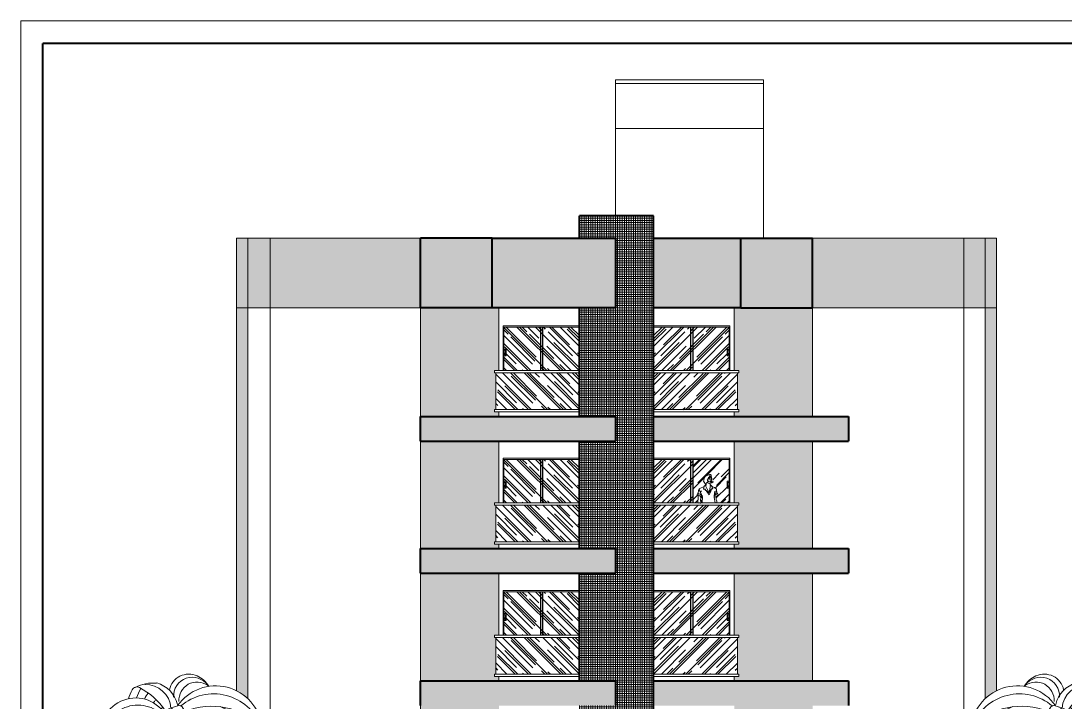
# Model space of a CAD drawing. Header units: millimetres. Extents: x 13204 to 24802, y 21209 to 40694.
# Drawn here: x 14623 to 16952, y 25892 to 27411 of the extents above; entities that cross this region are included whole.
import ezdxf

# ---------------------------------------------------------------- set-up
doc = ezdxf.new("R2010")
doc.units = ezdxf.units.MM
for name, color, linetype, lineweight in [('Esquadrias', 2, 'Continuous', 20), ('Hachura', 8, 'Continuous', 0), ('Layout', 6, 'Continuous', 15), ('Louças', 150, 'Continuous', 15), ('Meia Parede', 11, 'Continuous', 40), ('Moveis', 6, 'Continuous', 13), ('Paredes', 1, 'Continuous', 40), ('PISO', 5, 'Continuous', 5), ('TEXTO', 4, 'Continuous', 5), ('Vegetação', 3, 'Continuous', 5), ('Veiculos e pessoas', 245, 'Continuous', 0)]:
    doc.layers.add(name, color=color, linetype=linetype, lineweight=lineweight)
doc.layers.add('HACHURAS', color=8, linetype='Continuous')

# ---------------------------------------------------------------- blocks, each defined once
blk = doc.blocks.new('Arv010')
at = {"layer": 'Vegetação', "color": 8}
for p, q in [((-562, 6242), (-708, 6196)), ((-686, 6071), (-538, 6132)), ((-501, 5956), (-665, 5952)), ((-643, 5827), (-475, 5827)), ((-442, 5666), (-622, 5704)), ((-581, 5463), (-410, 5502)), ((-561, 5341), (-581, 5463)), ((-383, 5365), (-561, 5341)), ((-544, 5235), (-359, 5239)), ((-325, 5058), (-516, 5056)), ((-494, 4914), (-298, 4913)), ((-273, 4771), (-469, 4748)), ((-448, 4606), (-248, 4629)), ((-213, 4424), (-427, 4463)), ((-385, 4157), (-179, 4219)), ((-143, 3997), (-360, 3977)), ((-328, 3729), (-111, 3792)), ((-86, 3629), (-315, 3626)), ((-288, 3405), (-62, 3464)), ((-34, 3264), (-268, 3239)), ((-252, 3101), (-14, 3122)), ((14, 2916), (-234, 2936)), ((-199, 2611), (45, 2672)), ((68, 2487), (-180, 2427)), ((-158, 2203), (89, 2308)), ((119, 2041), (-143, 2039)), ((-121, 1796), (139, 1856)), ((162, 1634), (-108, 1633)), ((-82, 1307), (184, 1408)), ((203, 1205), (-69, 1144)), ((-58, 978), (221, 1000)), ((239, 777), (-43, 755)), ((-29, 530), (258, 532)), ((278, 245), (-15, 286)), ((280, 377), (269, 377))]:
    blk.add_line(p, q, dxfattribs=at)
for centre, radius, start, end in [((-688, 8736), 447, 65.9344, 167.1957), ((-613, 8696), 417, 34.1808, 183.76), ((-736, 8628), 565, 29.5183, 65.9344), ((-1848, 8779), 119, 61.596, 152.9613), ((-1499, 8194), 789, 83.4198, 119.2001), ((-432, 8125), 1521, 151.1853, 159.8093), ((-2589, 7409), 1677, 35.1154, 61.596), ((-1659, 8383), 571, 4.3307, 91.157), ((-1580, 8360), 650, 12.9509, 74.5137), ((-91, 7879), 1042, 6.8194, 144.6697), ((-506, 8602), 405, 54.0715, 184.0377), ((-1879, 7864), 786, 38.3816, 201.5324), ((-803, 8245), 1292, 152.9613, 162.4624), ((1045, 7097), 3125, 147.7662, 150.715), ((-135, 7608), 1134, 21.6617, 130.3626), ((-1828, 7683), 808, 46.9218, 184.2063), ((-537, 7661), 1295, 133.7601, 137.0343), ((-275, 6256), 2318, 106.5343, 116.9104), ((-186, 7488), 1450, 138.1587, 141.3051), ((-1959, 7526), 1256, 326.0024, 45.9264), ((-1460, 8532), 449, 348.5192, 349.6053), ((-907, 8383), 98.5, 43.9783, 106.5343), ((-1916, 7695), 1319, 318.1694, 35.195), ((-183, 6858), 1607, 45.4793, 111.5429), ((-430, 7406), 989, 16.9314, 109.7678), ((-261, 7752), 757, 359.5197, 69.1985), ((-1708, 7378), 947, 57.4067, 167.9556), ((-106, 8653), 2031, 191.6893, 208.9222), ((-432, 8125), 1521, 173.5755, 197.3935), ((2188, 7743), 4072, 171.9152, 180.684), ((-537, 7661), 1295, 149.2579, 233.1347), ((-186, 7488), 1450, 147.0878, 214.2132), ((204, 7268), 1680, 147.1358, 203.4037), ((-2454, 7227), 1575, 344.853, 44.2953), ((-1324, 8322), 0, 180, 233.8207), ((-1702, 7073), 1538, 353.9102, 50.5488), ((-1408, 7349), 1319, 339.4597, 51.5705), ((-312, 7860), 844, 348.6876, 37.1487), ((-1441, 7631), 427, 15.5284, 55.1635), ((-114, 7755), 1083, 161.6025, 218.8153), ((-1516, 7645), 526, 26.2133, 51.825), ((-1379, 7760), 384, 356.7644, 46.4259), ((-47608, -2587), 47720, 11.7221, 12.8027), ((-328, 7838), 988, 175.9433, 230.4539), ((-1470, 7262), 620, 41.8926, 63.2233), ((-1339, 7522), 395, 5.9919, 66.8522), ((-1698, 7120), 830, 15.3832, 51.0865), ((-1212, 7452), 257, 22.3062, 77.3091), ((523, 7694), 1613, 172.3831, 203.4313), ((-1825, 6718), 1660, 5.829, 42.7673), ((-2085, 6579), 1359, 32.0018, 46.046), ((-1408, 7217), 485, 14.7948, 54.6862), ((-227, 7016), 492, 151.6494, 186.1319), ((-1060, 6936), 309, 2.6852, 21.3375), ((-41385, -2532), 41756, 3.4477, 13.306), ((354, 6745), 1039, 163.9258, 191.2009), ((-164, 6705), 487, 140.9197, 199.4561), ((-1052, 6508), 286, 3.0669, 77.6878), ((-2161, 7524), 1420, 330.4624, 330.4685), ((-47863, -2332), 47919, 2.7891, 11.1374), ((-219, 6785), 553, 162.559, 208.2821), ((-28, 6543), 637, 147.0741, 194.8004), ((641, 6385), 1224, 161.7549, 179.268), ((-1427, 5953), 773, 28.2549, 57.4059), ((-1186, 6238), 507, 9.1941, 67.4455), ((-1101, 6323), 457, 356.8743, 68.0159), ((-263, 6434), 290, 133.3025, 194.9176)]:
    blk.add_arc(centre, radius, start, end, dxfattribs=at)

msp = doc.modelspace()

# ---------------------------------------------------------------- hatches: boundary and pattern name
at = {"layer": 'Hachura'}
h = msp.add_hatch(dxfattribs=at)
h.set_pattern_fill('_USER', color=256, scale=5, style=0, double=1, pattern_type=0)
h.set_pattern_definition([(0, (15868.604, 25036.5585), (0, 5), []), (90, (15868.604, 25036.5585), (-5, 3e-16), [])])
h.paths.add_polyline_path([(15980.58, 25036.56), (15980.75, 25044.14), (15981.1, 25053.46), (15981.79, 25056.05), (15982.65, 25060.72), (15983, 25064.69), (15983.69, 25067.28), (15985.59, 25072.81), (15986.97, 25076.44), (15990.25, 25080.41), (15992.84, 25082.66), (15997.5, 25086.11), (16001.12, 25086.98), (16006.82, 25088.18), (16013.55, 25086.28), (16019.76, 25083.52), (16023.82, 25077.39), (16026.84, 25075.92), (16029.95, 25071.26), (16029.95, 25060.49), (16030.98, 25057.61), (16030.98, 25054.15), (16031.27, 25052.73), (16031.41, 25049.17), (16032.02, 25044.83), (16033.37, 25042.13), (16032.54, 25040.34), (16032.54, 25036.56), (16033.6, 25036.56), (16033.6, 26976.56), (15868.6, 26976.56), (15868.6, 26926.56), (15948.6, 26926.56), (15948.6, 26771.56), (15868.6, 26771.56), (15868.6, 26529.56), (15948.6, 26529.56), (15948.6, 26474.56), (15868.6, 26474.56), (15868.6, 26234.56), (15948.6, 26234.56), (15948.6, 26179.56), (15868.6, 26179.56), (15868.6, 25939.56), (15948.6, 25939.56), (15948.6, 25884.56), (15868.6, 25884.56), (15868.6, 25644.56), (15948.6, 25644.56), (15948.6, 25589.56), (15868.6, 25589.56), (15868.6, 25340.46), (15948.6, 25340.46), (15948.6, 25296.56), (15868.6, 25296.56), (15868.6, 25036.56), (15868.78, 25044.14), (15869.12, 25053.46), (15869.81, 25056.05), (15870.68, 25060.72), (15871.02, 25064.69), (15871.71, 25067.28), (15873.61, 25072.81), (15874.99, 25076.44), (15878.27, 25080.41), (15880.86, 25082.66), (15885.52, 25086.11), (15889.14, 25086.98), (15894.84, 25088.18), (15901.57, 25086.28), (15907.79, 25083.52), (15911.84, 25077.39), (15914.86, 25075.92), (15917.97, 25071.26), (15917.97, 25060.49), (15919.01, 25057.61), (15919.01, 25054.15), (15919.29, 25052.73), (15919.43, 25049.17), (15920.04, 25044.83), (15921.39, 25042.13), (15920.56, 25040.34), (15920.56, 25036.56), (15925.1, 25036.56), (15925.27, 25044.14), (15925.61, 25053.46), (15926.3, 25056.05), (15927.17, 25060.72), (15927.51, 25064.69), (15928.2, 25067.28), (15930.1, 25072.81), (15931.48, 25076.44), (15934.76, 25080.41), (15937.35, 25082.66), (15942.01, 25086.11), (15945.64, 25086.98), (15951.33, 25088.18), (15958.06, 25086.28), (15964.28, 25083.52), (15968.33, 25077.39), (15971.36, 25075.92), (15974.46, 25071.26), (15974.46, 25060.49), (15975.5, 25057.61), (15975.5, 25054.15), (15975.78, 25052.73), (15975.92, 25049.17), (15976.53, 25044.83), (15977.88, 25042.13), (15977.05, 25040.34), (15977.05, 25036.56)])
at = {"layer": 'HACHURAS'}
h = msp.add_hatch(dxfattribs=at)
h.set_pattern_fill('AR-RROOF', color=256, angle=45, style=0)
h.set_pattern_definition([(135, (15867.604, 26631.558), (-21.5526, 57.4736), [381, -50.8, 127, -25.4]), (135, (15852.697, 26664.426), (41.848, 5.927), [76.2, -8.382, 152.4, -19.05]), (135, (15873.89, 26655.805), (-81.3611, 105.4282), [203.2, -35.56, 101.6, -25.4])])
h.paths.add_polyline_path([(15786.17, 26631.56), (15867.6, 26631.56), (15867.6, 26728.56), (15786.17, 26728.56)])
h.paths.add_polyline_path([(15781.17, 26631.56), (15786.17, 26631.56), (15786.17, 26728.56), (15781.17, 26728.56)])
h.paths.add_polyline_path([(15781.17, 26728.56), (15699.6, 26728.56), (15699.6, 26679.68), (15704.6, 26679.68), (15704.6, 26664.68), (15699.6, 26664.68), (15699.6, 26631.56), (15781.17, 26631.56)])
h = msp.add_hatch(dxfattribs=at)
h.set_pattern_fill('AR-RROOF', color=256, angle=45, style=0)
h.set_pattern_definition([(45, (16034.604, 26631.558), (21.5526, 57.4736), [381, -50.8, 127, -25.4]), (45, (16049.51, 26664.426), (-41.848, 5.927), [76.2, -8.382, 152.4, -19.05]), (45, (16028.318, 26655.805), (81.3611, 105.4282), [203.2, -35.56, 101.6, -25.4])])
h.paths.add_polyline_path([(16116.04, 26728.56), (16034.6, 26728.56), (16034.6, 26631.56), (16116.04, 26631.56)])
h.paths.add_polyline_path([(16121.04, 26728.56), (16116.04, 26728.56), (16116.04, 26631.56), (16121.04, 26631.56)])
h.paths.add_polyline_path([(16121.04, 26631.56), (16202.6, 26631.56), (16202.6, 26664.68), (16197.6, 26664.68), (16197.6, 26679.68), (16202.6, 26679.68), (16202.6, 26728.56), (16121.04, 26728.56)])
h = msp.add_hatch(dxfattribs=at)
h.set_pattern_fill('AR-RROOF', color=256, angle=45, style=0)
h.set_pattern_definition([(135, (15868.604, 26544.558), (-21.5526, 57.4736), [381, -50.8, 127, -25.4]), (135, (15853.697, 26577.426), (41.848, 5.927), [76.2, -8.382, 152.4, -19.05]), (135, (15874.89, 26568.805), (-81.3611, 105.4282), [203.2, -35.56, 101.6, -25.4])])
h.paths.add_polyline_path([(15681.6, 26626.56), (15868.6, 26626.56), (15868.6, 26544.56), (15681.6, 26544.56)])
h = msp.add_hatch(dxfattribs=at)
h.set_pattern_fill('AR-RROOF', color=256, angle=45, style=0)
h.set_pattern_definition([(45, (16033.604, 26544.558), (21.5526, 57.4736), [381, -50.8, 127, -25.4]), (45, (16048.51, 26577.426), (-41.848, 5.927), [76.2, -8.382, 152.4, -19.05]), (45, (16027.318, 26568.805), (81.3611, 105.4282), [203.2, -35.56, 101.6, -25.4])])
h.paths.add_polyline_path([(16220.6, 26626.56), (16033.6, 26626.56), (16033.6, 26544.56), (16220.6, 26544.56)])
h = msp.add_hatch(dxfattribs=at)
h.set_pattern_fill('AR-RROOF', color=256, angle=45, style=0)
h.set_pattern_definition([(135, (15867.604, 26336.558), (-21.5526, 57.4736), [381, -50.8, 127, -25.4]), (135, (15852.697, 26369.426), (41.848, 5.927), [76.2, -8.382, 152.4, -19.05]), (135, (15873.89, 26360.805), (-81.3611, 105.4282), [203.2, -35.56, 101.6, -25.4])])
h.paths.add_polyline_path([(15786.17, 26336.56), (15867.6, 26336.56), (15867.6, 26433.56), (15786.17, 26433.56)])
h.paths.add_polyline_path([(15781.17, 26336.56), (15786.17, 26336.56), (15786.17, 26433.56), (15781.17, 26433.56)])
h.paths.add_polyline_path([(15781.17, 26433.56), (15699.6, 26433.56), (15699.6, 26384.68), (15704.6, 26384.68), (15704.6, 26369.68), (15699.6, 26369.68), (15699.6, 26336.56), (15781.17, 26336.56)])
h = msp.add_hatch(dxfattribs=at)
h.set_pattern_fill('AR-RROOF', color=256, angle=45, style=0)
h.set_pattern_definition([(45, (16034.604, 26336.558), (21.5526, 57.4736), [381, -50.8, 127, -25.4]), (45, (16049.51, 26369.426), (-41.848, 5.927), [76.2, -8.382, 152.4, -19.05]), (45, (16028.318, 26360.805), (81.3611, 105.4282), [203.2, -35.56, 101.6, -25.4])])
h.paths.add_polyline_path([(16116.04, 26433.56), (16034.6, 26433.56), (16034.6, 26336.56), (16116.04, 26336.56)])
h.paths.add_polyline_path([(16121.04, 26433.56), (16116.04, 26433.56), (16116.04, 26336.56), (16121.04, 26336.56)])
h.paths.add_polyline_path([(16173.34, 26350.85), (16176.74, 26353.23), (16178.14, 26355.34), (16176.13, 26358.31), (16170.32, 26353.15), (16168.86, 26350), (16168.93, 26348.5)])
h = msp.add_hatch(dxfattribs=at)
h.set_pattern_fill('AR-RROOF', color=256, angle=45, style=0)
h.set_pattern_definition([(45, (-10842.343, 7845.213), (21.552615, 57.47364), [381, -50.8, 127, -25.4]), (45, (-10827.436, 7878.08), (-41.847994, 5.92697), [76.2, -8.382, 152.4, -19.05]), (45, (-10848.63, 7869.46), (81.3611205, 105.428207), [203.2, -35.56, 101.6, -25.4])])
h.paths.add_polyline_path([(16197.6, 26384.68), (16202.6, 26384.68), (16202.6, 26433.56), (16121.04, 26433.56), (16121.04, 26336.56), (16139.58, 26336.56), (16139.53, 26337.66), (16138.15, 26341.52), (16139.52, 26349.26), (16136.63, 26352.42), (16131.06, 26355.5), (16132.82, 26358.42), (16138.22, 26355.33), (16139.8, 26354.09), (16142.07, 26350.58), (16140.3, 26348), (16139.27, 26347.84), (16138.15, 26341.52), (16139.53, 26337.66), (16139.58, 26336.56), (16141.79, 26336.56), (16141.76, 26337.1), (16142.5, 26349.78), (16140.66, 26355.2), (16138.68, 26358.95), (16136.71, 26362.93), (16135.5, 26368.07), (16136.91, 26368.67), (16146.63, 26373.25), (16146.71, 26373.65), (16149.95, 26377.18), (16162.95, 26388.78), (16172.26, 26387.05), (16159.32, 26377.77), (16152.18, 26368.61), (16157.53, 26359.33), (16157.72, 26359.64), (16160.45, 26375.29), (16159.65, 26377.05), (16160.35, 26376.81), (16163.53, 26373.9), (16164.94, 26372.31), (16169.6, 26370.94), (16173.85, 26367.41), (16174.21, 26366.31), (16173.56, 26362.91), (16173.8, 26363.87), (16175.79, 26358), (16176.13, 26358.31), (16178.14, 26355.34), (16176.74, 26353.23), (16173.34, 26350.85), (16173.12, 26350.73), (16173.69, 26344.46), (16175.01, 26340.72), (16174.58, 26336.56), (16202.6, 26336.56), (16202.6, 26369.68), (16197.6, 26369.68)])
h.paths.add_polyline_path([(16163.52, 26381), (16162.36, 26381.46), (16162.51, 26382.58), (16162.47, 26383.13), (16162.82, 26385.06), (16163.75, 26383.15), (16165.89, 26384.15), (16166.35, 26383.4)], flags=17)
h.paths.add_polyline_path([(16162.87, 26388.86), (16162.42, 26389.4), (16162.7, 26389.75), (16162.83, 26391.04), (16161.55, 26394.28), (16160.22, 26395.9), (16158.37, 26396.11), (16159.06, 26392.05), (16156.46, 26394.02), (16156.37, 26391.64), (16155.41, 26390.92), (16155.41, 26389.72), (16154.14, 26389.41), (16153.27, 26388), (16153.97, 26386.59), (16156.8, 26384.25), (16153.91, 26383.47), (16154.09, 26382.67), (16152.29, 26382.12), (16152.76, 26380.9), (16151.56, 26381.69), (16150.91, 26377.97), (16150.05, 26378.78), (16149.23, 26378.22), (16145.03, 26384.8), (16146.05, 26386.44), (16146.46, 26390.93), (16148.45, 26395.52), (16150.32, 26396.94), (16151.41, 26396.77), (16157.05, 26399.38), (16158.14, 26398.49), (16158.78, 26399.62), (16160.79, 26399.56), (16162.02, 26398.61), (16162.48, 26396.3), (16162.09, 26394.72), (16163.26, 26393.62), (16163.62, 26390.1)], flags=16)
h.paths.add_polyline_path([(16162.06, 26389.75), (16161.81, 26389.66), (16161.89, 26390.26), (16162.32, 26390.26)], flags=16)
h.paths.add_polyline_path([(16158.29, 26389.83), (16157.78, 26389.75), (16157.61, 26390.43), (16158.38, 26390.52)], flags=16)
edge = h.paths.add_edge_path()
edge.add_spline(control_points=[(16132.84, 26336.56), (16132.12, 26337.44), (16132.69, 26343.93), (16133.83, 26352.86), (16133.01, 26361.84), (16137.21, 26374.57), (16146.48, 26353.26), (16138.76, 26347.53), (16137.21, 26342.06), (16139.44, 26338.75), (16139.93, 26334.49), (16134.27, 26334.82), (16132.84, 26336.56)], knot_values=[0, 0, 0, 0, 3.4205903, 17.5045481, 27.953795, 31.9009029, 50.5856053, 54.0911927, 60.7002923, 64.7945991, 65.8962057, 72.6285592, 72.6285592, 72.6285592, 72.6285592], degree=3, periodic=0)
h = msp.add_hatch(dxfattribs=at)
h.set_pattern_fill('AR-RROOF', color=256, angle=45, style=0)
h.set_pattern_definition([(135, (15868.604, 26249.558), (-21.5526, 57.4736), [381, -50.8, 127, -25.4]), (135, (15853.697, 26282.426), (41.848, 5.927), [76.2, -8.382, 152.4, -19.05]), (135, (15874.89, 26273.805), (-81.3611, 105.4282), [203.2, -35.56, 101.6, -25.4])])
h.paths.add_polyline_path([(15681.6, 26331.56), (15868.6, 26331.56), (15868.6, 26249.56), (15681.6, 26249.56)])
h = msp.add_hatch(dxfattribs=at)
h.set_pattern_fill('AR-RROOF', color=256, angle=45, style=0)
h.set_pattern_definition([(45, (16033.604, 26249.558), (21.5526, 57.4736), [381, -50.8, 127, -25.4]), (45, (16048.51, 26282.426), (-41.848, 5.927), [76.2, -8.382, 152.4, -19.05]), (45, (16027.318, 26273.805), (81.3611, 105.4282), [203.2, -35.56, 101.6, -25.4])])
h.paths.add_polyline_path([(16220.6, 26331.56), (16033.6, 26331.56), (16033.6, 26249.56), (16220.6, 26249.56)])
h = msp.add_hatch(dxfattribs=at)
h.set_pattern_fill('AR-RROOF', color=256, angle=45, style=0)
h.set_pattern_definition([(135, (15867.604, 26041.558), (-21.5526, 57.4736), [381, -50.8, 127, -25.4]), (135, (15852.697, 26074.426), (41.848, 5.927), [76.2, -8.382, 152.4, -19.05]), (135, (15873.89, 26065.805), (-81.3611, 105.4282), [203.2, -35.56, 101.6, -25.4])])
h.paths.add_polyline_path([(15786.17, 26041.56), (15867.6, 26041.56), (15867.6, 26138.56), (15786.17, 26138.56)])
h.paths.add_polyline_path([(15781.17, 26041.56), (15786.17, 26041.56), (15786.17, 26138.56), (15781.17, 26138.56)])
h.paths.add_polyline_path([(15781.17, 26138.56), (15699.6, 26138.56), (15699.6, 26089.68), (15704.6, 26089.68), (15704.6, 26074.68), (15699.6, 26074.68), (15699.6, 26041.56), (15781.17, 26041.56)])
h = msp.add_hatch(dxfattribs=at)
h.set_pattern_fill('AR-RROOF', color=256, angle=45, style=0)
h.set_pattern_definition([(45, (16034.604, 26041.558), (21.5526, 57.4736), [381, -50.8, 127, -25.4]), (45, (16049.51, 26074.426), (-41.848, 5.927), [76.2, -8.382, 152.4, -19.05]), (45, (16028.318, 26065.805), (81.3611, 105.4282), [203.2, -35.56, 101.6, -25.4])])
h.paths.add_polyline_path([(16116.04, 26138.56), (16034.6, 26138.56), (16034.6, 26041.56), (16116.04, 26041.56)])
h.paths.add_polyline_path([(16121.04, 26138.56), (16116.04, 26138.56), (16116.04, 26041.56), (16121.04, 26041.56)])
h.paths.add_polyline_path([(16121.04, 26041.56), (16202.6, 26041.56), (16202.6, 26074.68), (16197.6, 26074.68), (16197.6, 26089.68), (16202.6, 26089.68), (16202.6, 26138.56), (16121.04, 26138.56)])
h = msp.add_hatch(dxfattribs=at)
h.set_pattern_fill('AR-RROOF', color=256, angle=45, style=0)
h.set_pattern_definition([(135, (15868.604, 25954.558), (-21.5526, 57.4736), [381, -50.8, 127, -25.4]), (135, (15853.697, 25987.426), (41.848, 5.927), [76.2, -8.382, 152.4, -19.05]), (135, (15874.89, 25978.805), (-81.3611, 105.4282), [203.2, -35.56, 101.6, -25.4])])
h.paths.add_polyline_path([(15681.6, 26036.56), (15868.6, 26036.56), (15868.6, 25954.56), (15681.6, 25954.56)])
h = msp.add_hatch(dxfattribs=at)
h.set_pattern_fill('AR-RROOF', color=256, angle=45, style=0)
h.set_pattern_definition([(45, (16033.604, 25954.558), (21.5526, 57.4736), [381, -50.8, 127, -25.4]), (45, (16048.51, 25987.426), (-41.848, 5.927), [76.2, -8.382, 152.4, -19.05]), (45, (16027.318, 25978.805), (81.3611, 105.4282), [203.2, -35.56, 101.6, -25.4])])
h.paths.add_polyline_path([(16220.6, 26036.56), (16033.6, 26036.56), (16033.6, 25954.56), (16220.6, 25954.56)])
at = {"layer": 'PISO'}
h = msp.add_hatch(dxfattribs=at)
h.set_pattern_fill('AR-SAND', color=256, scale=0.25, style=0)
h.set_pattern_definition([(37.5, (15103.604, 26771.558), (-0.40001, 12.23533), [0, -9.652, 0, -10.795, 0, -10.31875]), (7.5, (15103.604, 26771.558), (11.23808, 17.92063), [0, -5.207, 0, -8.6995, 0, -3.33375]), (327.5, (15095.793, 26771.558), (19.77481, 0.03593), [0, -3.175, 0, -11.43, 0, -14.9225]), (317.5, (15095.793, 26771.558), (19.08891, 5.57323), [0, -1.5875, 0, -7.493, 0, -8.5725])])
h.paths.add_polyline_path([(15128.6, 26926.56), (15103.6, 26926.56), (15103.6, 26771.56), (15128.6, 26771.56)])
h.paths.add_polyline_path([(15178.6, 26926.56), (15128.6, 26926.56), (15128.6, 26771.56), (15178.6, 26771.56)])
h.paths.add_polyline_path([(15513.6, 26926.56), (15178.6, 26926.56), (15178.6, 26771.56), (15513.6, 26771.56)])
h.paths.add_polyline_path([(15673.6, 26926.56), (15513.6, 26926.56), (15513.6, 26771.56), (15673.6, 26771.56)])
h.paths.add_polyline_path([(15948.6, 26926.56), (15673.6, 26926.56), (15673.6, 26771.56), (15948.6, 26771.56)])
h.paths.add_polyline_path([(16228.6, 26926.56), (16033.6, 26926.56), (16033.6, 26771.56), (16228.6, 26771.56)])
h.paths.add_polyline_path([(16388.38, 26926.56), (16228.6, 26926.56), (16228.6, 26771.56), (16388.38, 26771.56)])
h.paths.add_polyline_path([(16726.1, 26926.56), (16388.38, 26926.56), (16388.38, 26771.56), (16726.1, 26771.56)])
h.paths.add_polyline_path([(16773.6, 26926.56), (16726.1, 26926.56), (16726.1, 26771.56), (16773.6, 26771.56)])
h.paths.add_polyline_path([(16798.6, 26926.56), (16773.6, 26926.56), (16773.6, 26771.56), (16798.6, 26771.56)])
h = msp.add_hatch(dxfattribs=at)
h.set_pattern_fill('DOTS', color=256, scale=3, style=0)
h.set_pattern_definition([(0, (15103.604, 25591.5585), (2.38125, 4.7625), [0, -4.7625])])
edge = h.paths.add_edge_path()
edge.add_arc((15057.07, 25824.5), 104.16, 46.626, 63.46535)
edge.add_line((15103.6, 25917.69), (15103.6, 26771.56))
edge.add_line((15103.6, 26771.56), (15128.6, 26771.56))
edge.add_line((15128.6, 26771.56), (15128.6, 25900.22))
edge = h.paths.add_edge_path()
edge.add_arc((15023.14, 25777.19), 98.87, 16.93138, 35.52938)
edge.add_line((15103.6, 25834.65), (15103.6, 25686.56))
edge.add_line((15103.6, 25686.56), (15128.6, 25686.56))
edge.add_line((15128.6, 25686.56), (15128.6, 25861.21))
edge.add_arc((15047.84, 25722.32), 160.67, 59.82217, 69.69076)
edge.add_line((15103.6, 25873), (15103.6, 25871.64))
edge.add_arc((15034.98, 25822.54), 84.38, -11.3124, 35.58873, ccw=False)
edge = h.paths.add_edge_path()
edge.add_arc((16854.37, 25722.32), 160.67, 110.30924, 120.17783)
edge.add_line((16773.6, 25861.21), (16773.6, 25591.56))
edge.add_line((16773.6, 25591.56), (16798.6, 25591.56))
edge.add_line((16798.6, 25591.56), (16798.6, 25834.65))
edge.add_arc((16879.06, 25777.19), 98.87, 144.47062, 163.06862)
edge.add_arc((16867.22, 25822.54), 84.38, 144.41127, 191.3124, ccw=False)
edge.add_line((16798.6, 25871.64), (16798.6, 25873))
edge = h.paths.add_edge_path()
edge.add_arc((16845.14, 25824.5), 104.16, 116.53465, 133.374)
edge.add_line((16773.6, 25900.22), (16773.6, 26771.56))
edge.add_line((16773.6, 26771.56), (16798.6, 26771.56))
edge.add_line((16798.6, 26771.56), (16798.6, 25917.69))
h = msp.add_hatch(dxfattribs=at)
h.set_pattern_fill('DOTS', color=256, scale=3, style=0)
h.set_pattern_definition([(0, (10588.133, 26771.5585), (2.38125, 4.7625), [0, -4.7625])])
h.paths.add_polyline_path([(16388.38, 26771.56), (16228.6, 26771.56), (16213.6, 26771.56), (16213.6, 26631.56), (16223.6, 26631.56), (16223.6, 26626.56), (16220.6, 26626.56), (16220.6, 26544.56), (16223.6, 26544.56), (16223.6, 26539.56), (16213.6, 26539.56), (16213.6, 26529.56), (16388.38, 26529.56)])
h.paths.add_polyline_path([(16388.38, 26474.56), (16213.6, 26474.56), (16213.6, 26336.56), (16223.6, 26336.56), (16223.6, 26331.56), (16220.6, 26331.56), (16220.6, 26249.56), (16223.6, 26249.56), (16223.6, 26244.56), (16213.6, 26244.56), (16213.6, 26234.56), (16388.38, 26234.56)])
h.paths.add_polyline_path([(16388.38, 26179.56), (16213.6, 26179.56), (16213.6, 26041.56), (16223.6, 26041.56), (16223.6, 26036.56), (16220.6, 26036.56), (16220.6, 25954.56), (16223.6, 25954.56), (16223.6, 25949.56), (16213.6, 25949.56), (16213.6, 25939.56), (16388.38, 25939.56)])
h.paths.add_polyline_path([(16388.38, 25884.56), (16213.6, 25884.56), (16213.6, 25746.56), (16223.6, 25746.56), (16223.6, 25741.56), (16220.6, 25741.56), (16220.6, 25659.56), (16223.6, 25659.56), (16223.6, 25654.56), (16213.6, 25654.56), (16213.6, 25644.56), (16388.38, 25644.56)])
h.paths.add_polyline_path([(16388.38, 25589.56), (16213.6, 25589.56), (16213.6, 25451.56), (16204.1, 25451.56), (16033.6, 25451.56), (16033.6, 25340.46), (16388.38, 25340.46)])
h.paths.add_polyline_path([(15688.6, 25589.56), (15513.6, 25589.56), (15513.6, 25340.46), (15868.6, 25340.46), (15868.6, 25451.56), (15688.6, 25451.56)])
h.paths.add_polyline_path([(15678.6, 25746.56), (15688.6, 25746.56), (15688.6, 25884.56), (15513.6, 25884.56), (15513.6, 25644.56), (15688.6, 25644.56), (15688.6, 25654.56), (15678.6, 25654.56), (15678.6, 25659.56), (15681.6, 25659.56), (15681.6, 25741.56), (15678.6, 25741.56)])
h.paths.add_polyline_path([(15513.6, 25939.56), (15688.6, 25939.56), (15688.6, 25949.56), (15678.6, 25949.56), (15678.6, 25954.56), (15681.6, 25954.56), (15681.6, 26036.56), (15678.6, 26036.56), (15678.6, 26041.56), (15688.6, 26041.56), (15688.6, 26179.56), (15513.6, 26179.56)])
h.paths.add_polyline_path([(15513.6, 26234.56), (15688.6, 26234.56), (15688.6, 26244.56), (15678.6, 26244.56), (15678.6, 26249.56), (15681.6, 26249.56), (15681.6, 26331.56), (15678.6, 26331.56), (15678.6, 26336.56), (15688.6, 26336.56), (15688.6, 26474.56), (15513.6, 26474.56)])
h.paths.add_polyline_path([(15513.6, 26529.56), (15688.6, 26529.56), (15688.6, 26539.56), (15678.6, 26539.56), (15678.6, 26544.56), (15681.6, 26544.56), (15681.6, 26626.56), (15678.6, 26626.56), (15678.6, 26631.56), (15688.6, 26631.56), (15688.6, 26771.56), (15673.6, 26771.56), (15513.6, 26771.56)])
h = msp.add_hatch(dxfattribs=at)
h.set_pattern_fill('AR-SAND', color=256, scale=0.25, style=0)
h.set_pattern_definition([(37.5, (15513.604, 25589.558), (-0.40001, 12.23533), [0, -9.652, 0, -10.795, 0, -10.31875]), (7.5, (15513.604, 25589.558), (11.23808, 17.92063), [0, -5.207, 0, -8.6995, 0, -3.33375]), (327.5, (15505.793, 25589.558), (19.77481, 0.03593), [0, -3.175, 0, -11.43, 0, -14.9225]), (317.5, (15505.793, 25589.558), (19.08891, 5.57323), [0, -1.5875, 0, -7.493, 0, -8.5725])])
h.paths.add_polyline_path([(16033.6, 26529.56), (16033.6, 26474.56), (16468.38, 26474.56), (16468.38, 26529.56)])
h.paths.add_polyline_path([(16468.38, 26179.56), (16468.38, 26234.56), (16033.6, 26234.56), (16033.6, 26179.56)])
h.paths.add_polyline_path([(16468.38, 25884.56), (16468.38, 25939.56), (16033.6, 25939.56), (16033.6, 25884.56)])
h.paths.add_polyline_path([(16468.38, 25589.56), (16468.38, 25644.56), (16033.6, 25644.56), (16033.6, 25589.56)])
h.paths.add_polyline_path([(15513.6, 25644.56), (15513.6, 25589.56), (15948.6, 25589.56), (15948.6, 25644.56)])
h.paths.add_polyline_path([(15513.6, 25939.56), (15513.6, 25884.56), (15948.6, 25884.56), (15948.6, 25939.56)])
h.paths.add_polyline_path([(15513.6, 26234.56), (15513.6, 26179.56), (15948.6, 26179.56), (15948.6, 26234.56)])
h.paths.add_polyline_path([(15513.6, 26529.56), (15513.6, 26474.56), (15948.6, 26474.56), (15948.6, 26529.56)])

# ---------------------------------------------------------------- linework, layer by layer
at = {"layer": 'Esquadrias'}
for p, q in [((15178.6, 25686.56), (15178.6, 26926.56)), ((15178.6, 26926.56), (15513.6, 26926.56)), ((16388.38, 26926.56), (16726.1, 26926.56)), ((16726.1, 25340.46), (16726.1, 26926.56)), ((15688.6, 26631.56), (15688.6, 26771.56)), ((16213.6, 26631.56), (16213.6, 26771.56)), ((15688.6, 26529.56), (15688.6, 26539.56)), ((15688.6, 26539.56), (15688.6, 26529.56)), ((16213.6, 26529.56), (16213.6, 26539.56)), ((16213.6, 26539.56), (16213.6, 26529.56)), ((15688.6, 26336.56), (15688.6, 26474.56)), ((16213.6, 26336.56), (16213.6, 26474.56)), ((15688.6, 26234.56), (15688.6, 26244.56)), ((15688.6, 26244.56), (15688.6, 26234.56)), ((16213.6, 26234.56), (16213.6, 26244.56)), ((16213.6, 26244.56), (16213.6, 26234.56)), ((15688.6, 26041.56), (15688.6, 26179.56)), ((16213.6, 26041.56), (16213.6, 26179.56)), ((15688.6, 25939.56), (15688.6, 25949.56)), ((15688.6, 25949.56), (15688.6, 25939.56)), ((16213.6, 25939.56), (16213.6, 25949.56)), ((16213.6, 25949.56), (16213.6, 25939.56))]:
    msp.add_line(p, q, dxfattribs=at)
at = {"layer": 'HACHURAS'}
for p, q in [((15781.17, 26728.56), (15781.17, 26631.56)), ((15786.17, 26728.56), (15786.17, 26631.56)), ((16116.04, 26728.56), (16116.04, 26631.56)), ((16121.04, 26728.56), (16121.04, 26631.56)), ((15781.17, 26433.56), (15781.17, 26336.56)), ((15786.17, 26433.56), (15786.17, 26336.56)), ((16116.04, 26433.56), (16116.04, 26336.56)), ((16121.04, 26433.56), (16121.04, 26336.56)), ((15781.17, 26138.56), (15781.17, 26041.56)), ((15786.17, 26138.56), (15786.17, 26041.56)), ((16116.04, 26138.56), (16116.04, 26041.56)), ((16121.04, 26138.56), (16121.04, 26041.56))]:
    msp.add_line(p, q, dxfattribs=at)
at = {"layer": 'Louças'}
for p, q in [((15948.6, 26976.56), (15948.6, 27171.56)), ((16278.6, 27171.56), (15948.6, 27171.56)), ((16278.6, 26926.56), (16278.6, 27171.56)), ((15128.6, 25900.22), (15128.6, 26926.56)), ((15178.6, 26926.56), (15128.6, 26926.56)), ((16773.6, 26926.56), (16726.1, 26926.56)), ((16773.6, 25900.22), (16773.6, 26926.56))]:
    msp.add_line(p, q, dxfattribs=at)
at = {"layer": 'Meia Parede'}
for p, q in [((15868.6, 26926.56), (15868.6, 26976.56)), ((16033.6, 26976.56), (15868.6, 26976.56)), ((16033.6, 25036.56), (16033.6, 26976.56)), ((15513.6, 26771.56), (15513.6, 26926.56)), ((15673.6, 26926.56), (15513.6, 26926.56)), ((16033.6, 26926.56), (16228.6, 26926.56)), ((16228.6, 26771.56), (16228.6, 26926.56)), ((16228.6, 26926.56), (16388.38, 26926.56)), ((16388.38, 26771.56), (16388.38, 26926.56)), ((15673.6, 26771.56), (15513.6, 26771.56)), ((15868.6, 26529.56), (15868.6, 26771.56)), ((16228.6, 26771.56), (16033.6, 26771.56)), ((16228.6, 26771.56), (16388.38, 26771.56)), ((15513.6, 26529.56), (15948.6, 26529.56)), ((15513.6, 26474.56), (15513.6, 26529.56)), ((15948.6, 26529.56), (15948.6, 26474.56)), ((16033.6, 26529.56), (16468.38, 26529.56)), ((16468.38, 26529.56), (16468.38, 26474.56)), ((15513.6, 26474.56), (15948.6, 26474.56)), ((15868.6, 26234.56), (15868.6, 26474.56)), ((16033.6, 26474.56), (16468.38, 26474.56)), ((15513.6, 26234.56), (15948.6, 26234.56)), ((15513.6, 26179.56), (15513.6, 26234.56)), ((15948.6, 26234.56), (15948.6, 26179.56)), ((16033.6, 26234.56), (16468.38, 26234.56)), ((16468.38, 26234.56), (16468.38, 26179.56)), ((15513.6, 26179.56), (15948.6, 26179.56)), ((15868.6, 25939.56), (15868.6, 26179.56)), ((16033.6, 26179.56), (16468.38, 26179.56)), ((15513.6, 25939.56), (15948.6, 25939.56)), ((15513.6, 25884.56), (15513.6, 25939.56)), ((15948.6, 25939.56), (15948.6, 25884.56)), ((16033.6, 25939.56), (16468.38, 25939.56)), ((16468.38, 25939.56), (16468.38, 25884.56))]:
    msp.add_line(p, q, dxfattribs=at)
at = {"layer": 'Moveis'}
for p, q in [((15948.6, 27279.94), (16278.6, 27279.94)), ((15948.6, 27271.56), (15948.6, 27279.94)), ((16278.6, 27271.56), (16278.6, 27279.94)), ((16278.6, 27275.75), (16278.6, 27171.56)), ((15948.6, 27271.56), (16278.6, 27271.56)), ((15948.6, 27271.56), (15948.6, 27171.56)), ((15103.6, 25917.69), (15103.6, 26926.56)), ((15128.6, 26926.56), (15103.6, 26926.56)), ((16773.6, 26926.56), (16798.6, 26926.56)), ((16798.6, 25917.69), (16798.6, 26926.56)), ((15678.6, 26631.56), (15868.6, 26631.56)), ((15678.6, 26631.56), (15678.6, 26626.56)), ((15678.6, 26626.56), (15868.6, 26626.56)), ((15681.6, 26626.56), (15681.6, 26544.56)), ((15868.6, 26631.56), (15868.6, 26634.88)), ((16033.6, 26631.56), (16033.6, 26634.88)), ((16223.6, 26631.56), (16033.6, 26631.56)), ((16223.6, 26626.56), (16033.6, 26626.56)), ((16220.6, 26626.56), (16220.6, 26544.56)), ((16223.6, 26631.56), (16223.6, 26626.56)), ((15868.6, 26544.56), (15678.6, 26544.56)), ((15678.6, 26544.56), (15678.6, 26539.56)), ((15868.6, 26539.56), (15678.6, 26539.56)), ((16033.6, 26544.56), (16223.6, 26544.56)), ((16033.6, 26539.56), (16223.6, 26539.56)), ((16223.6, 26544.56), (16223.6, 26539.56)), ((15678.6, 26336.56), (15868.6, 26336.56)), ((15678.6, 26336.56), (15678.6, 26331.56)), ((15678.6, 26331.56), (15868.6, 26331.56)), ((15681.6, 26331.56), (15681.6, 26249.56)), ((15868.6, 26336.56), (15868.6, 26339.88)), ((16033.6, 26336.56), (16033.6, 26339.88)), ((16223.6, 26336.56), (16033.6, 26336.56)), ((16223.6, 26331.56), (16033.6, 26331.56)), ((16220.6, 26331.56), (16220.6, 26249.56)), ((16223.6, 26336.56), (16223.6, 26331.56)), ((15868.6, 26249.56), (15678.6, 26249.56)), ((15678.6, 26249.56), (15678.6, 26244.56)), ((15868.6, 26244.56), (15678.6, 26244.56)), ((16033.6, 26249.56), (16223.6, 26249.56)), ((16033.6, 26244.56), (16223.6, 26244.56)), ((16223.6, 26249.56), (16223.6, 26244.56)), ((15678.6, 26041.56), (15868.6, 26041.56)), ((15678.6, 26041.56), (15678.6, 26036.56)), ((15868.6, 26041.56), (15868.6, 26044.88)), ((16033.6, 26041.56), (16033.6, 26044.88)), ((16223.6, 26041.56), (16033.6, 26041.56)), ((16223.6, 26041.56), (16223.6, 26036.56)), ((15678.6, 26036.56), (15868.6, 26036.56)), ((15681.6, 26036.56), (15681.6, 25954.56)), ((16223.6, 26036.56), (16033.6, 26036.56)), ((16220.6, 26036.56), (16220.6, 25954.56)), ((15868.6, 25954.56), (15678.6, 25954.56)), ((15678.6, 25954.56), (15678.6, 25949.56)), ((15868.6, 25949.56), (15678.6, 25949.56)), ((16033.6, 25954.56), (16223.6, 25954.56)), ((16033.6, 25949.56), (16223.6, 25949.56)), ((16223.6, 25954.56), (16223.6, 25949.56))]:
    msp.add_line(p, q, dxfattribs=at)
at = {"layer": 'Paredes'}
for p, q in [((21256.85, 27361.18), (14671.18, 27361.18)), ((14671.18, 24853.96), (14671.18, 27361.18)), ((15673.6, 26926.56), (15948.6, 26926.56)), ((15673.6, 26771.56), (15673.6, 26926.56)), ((15948.6, 26926.56), (15948.6, 26771.56)), ((15948.6, 26771.56), (15673.6, 26771.56))]:
    msp.add_line(p, q, dxfattribs=at)
at = {"layer": 'PISO'}
for p, q in [((15513.6, 26771.56), (15103.6, 26771.56)), ((15513.6, 25340.46), (15513.6, 26771.56)), ((16388.38, 26771.56), (16798.6, 26771.56)), ((16388.38, 26529.56), (16388.38, 26771.56)), ((15698.6, 26731.56), (15868.6, 26731.56)), ((15698.6, 26631.56), (15698.6, 26731.56)), ((15699.6, 26728.56), (15867.6, 26728.56)), ((15699.6, 26631.56), (15699.6, 26728.56)), ((15867.6, 26631.56), (15867.6, 26728.56)), ((16203.6, 26731.56), (16033.6, 26731.56)), ((16034.6, 26631.56), (16034.6, 26728.56)), ((16202.6, 26728.56), (16034.6, 26728.56)), ((16202.6, 26631.56), (16202.6, 26728.56)), ((16203.6, 26631.56), (16203.6, 26731.56)), ((15700.8, 26669.6), (15700.8, 26668.76)), ((15701.3, 26670.1), (15701.67, 26670.1)), ((15702.17, 26669.6), (15702.17, 26668.76)), ((16200.04, 26669.6), (16200.04, 26668.76)), ((16200.9, 26670.1), (16200.54, 26670.1)), ((16201.4, 26669.6), (16201.4, 26668.76)), ((15701.67, 26668.26), (15701.3, 26668.26)), ((16200.54, 26668.26), (16200.9, 26668.26)), ((15867.6, 26632.56), (15867.6, 26634.88)), ((16034.6, 26632.56), (16034.6, 26634.88)), ((15867.6, 26473.56), (15689.6, 26473.56)), ((16034.6, 26473.56), (16212.6, 26473.56)), ((16388.38, 26234.56), (16388.38, 26474.56)), ((15698.6, 26436.56), (15868.6, 26436.56)), ((15698.6, 26336.56), (15698.6, 26436.56)), ((16203.6, 26436.56), (16033.6, 26436.56)), ((16203.6, 26336.56), (16203.6, 26436.56)), ((15699.6, 26433.56), (15867.6, 26433.56)), ((15699.6, 26336.56), (15699.6, 26433.56)), ((15867.6, 26336.56), (15867.6, 26433.56)), ((16034.6, 26336.56), (16034.6, 26433.56)), ((16202.6, 26433.56), (16034.6, 26433.56)), ((16202.6, 26336.56), (16202.6, 26433.56)), ((15700.8, 26374.6), (15700.8, 26373.76)), ((15701.3, 26375.1), (15701.67, 26375.1)), ((15701.67, 26373.26), (15701.3, 26373.26)), ((15702.17, 26374.6), (15702.17, 26373.76)), ((16200.04, 26374.6), (16200.04, 26373.76)), ((16200.9, 26375.1), (16200.54, 26375.1)), ((16200.54, 26373.26), (16200.9, 26373.26)), ((16201.4, 26374.6), (16201.4, 26373.76)), ((15867.6, 26337.56), (15867.6, 26339.88)), ((16034.6, 26337.56), (16034.6, 26339.88)), ((15867.6, 26178.56), (15689.6, 26178.56)), ((16034.6, 26178.56), (16212.6, 26178.56)), ((16388.38, 25939.56), (16388.38, 26179.56)), ((15698.6, 26141.56), (15868.6, 26141.56)), ((15698.6, 26041.56), (15698.6, 26141.56)), ((15699.6, 26138.56), (15867.6, 26138.56)), ((15699.6, 26041.56), (15699.6, 26138.56)), ((15867.6, 26041.56), (15867.6, 26138.56)), ((16203.6, 26141.56), (16033.6, 26141.56)), ((16034.6, 26041.56), (16034.6, 26138.56)), ((16202.6, 26138.56), (16034.6, 26138.56)), ((16202.6, 26041.56), (16202.6, 26138.56)), ((16203.6, 26041.56), (16203.6, 26141.56)), ((15700.8, 26079.6), (15700.8, 26078.76)), ((15701.3, 26080.1), (15701.67, 26080.1)), ((15701.67, 26078.26), (15701.3, 26078.26)), ((15702.17, 26079.6), (15702.17, 26078.76)), ((16200.04, 26079.6), (16200.04, 26078.76)), ((16200.9, 26080.1), (16200.54, 26080.1)), ((16200.54, 26078.26), (16200.9, 26078.26)), ((16201.4, 26079.6), (16201.4, 26078.76)), ((15867.6, 26042.56), (15867.6, 26044.88)), ((16034.6, 26042.56), (16034.6, 26044.88))]:
    msp.add_line(p, q, dxfattribs=at)
for points in [[(15699.6, 26679.68), (15704.6, 26679.68), (15704.6, 26664.68), (15699.6, 26664.68)], [(15701.45, 26669.63), (15701.52, 26669.63), (15701.52, 26669.18), (15701.45, 26669.18)], [(15703.08, 26676.87), (15704.08, 26676.87), (15704.08, 26666.87), (15703.08, 26666.87)], [(16202.6, 26679.68), (16197.6, 26679.68), (16197.6, 26664.68), (16202.6, 26664.68)], [(16199.12, 26676.87), (16198.12, 26676.87), (16198.12, 26666.87), (16199.12, 26666.87)], [(16200.76, 26669.63), (16200.68, 26669.63), (16200.68, 26669.18), (16200.76, 26669.18)], [(15699.6, 26384.68), (15704.6, 26384.68), (15704.6, 26369.68), (15699.6, 26369.68)], [(15701.45, 26374.63), (15701.52, 26374.63), (15701.52, 26374.18), (15701.45, 26374.18)], [(15703.08, 26381.87), (15704.08, 26381.87), (15704.08, 26371.87), (15703.08, 26371.87)], [(16202.6, 26384.68), (16197.6, 26384.68), (16197.6, 26369.68), (16202.6, 26369.68)], [(16199.12, 26381.87), (16198.12, 26381.87), (16198.12, 26371.87), (16199.12, 26371.87)], [(16200.76, 26374.63), (16200.68, 26374.63), (16200.68, 26374.18), (16200.76, 26374.18)], [(15699.6, 26089.68), (15704.6, 26089.68), (15704.6, 26074.68), (15699.6, 26074.68)], [(16202.6, 26089.68), (16197.6, 26089.68), (16197.6, 26074.68), (16202.6, 26074.68)], [(15701.45, 26079.63), (15701.52, 26079.63), (15701.52, 26079.18), (15701.45, 26079.18)], [(15703.08, 26086.87), (15704.08, 26086.87), (15704.08, 26076.87), (15703.08, 26076.87)], [(16199.12, 26086.87), (16198.12, 26086.87), (16198.12, 26076.87), (16199.12, 26076.87)], [(16200.76, 26079.63), (16200.68, 26079.63), (16200.68, 26079.18), (16200.76, 26079.18)]]:
    msp.add_lwpolyline(points, close=True, dxfattribs=at)
for centre, radius in [((15701.02, 26677.33), 0.5), ((15701.02, 26677.33), 0.2), ((15701.49, 26669.42), 0.404), ((16200.72, 26669.42), 0.404), ((16201.18, 26677.33), 0.5), ((16201.18, 26677.33), 0.2), ((15701.02, 26667.04), 0.5), ((15701.02, 26667.04), 0.2), ((16201.18, 26667.04), 0.5), ((16201.18, 26667.04), 0.2), ((15701.02, 26382.33), 0.5), ((15701.02, 26372.04), 0.5), ((15701.02, 26382.33), 0.2), ((15701.02, 26372.04), 0.2), ((15701.49, 26374.42), 0.404), ((16200.72, 26374.42), 0.404), ((16201.18, 26382.33), 0.5), ((16201.18, 26372.04), 0.5), ((16201.18, 26382.33), 0.2), ((16201.18, 26372.04), 0.2), ((15701.02, 26087.33), 0.5), ((15701.02, 26087.33), 0.2), ((16201.18, 26087.33), 0.5), ((16201.18, 26087.33), 0.2), ((15701.02, 26077.04), 0.5), ((15701.02, 26077.04), 0.2), ((15701.49, 26079.42), 0.404), ((16200.72, 26079.42), 0.404), ((16201.18, 26077.04), 0.5), ((16201.18, 26077.04), 0.2)]:
    msp.add_circle(centre, radius, dxfattribs=at)
for centre, start, end in [((15701.3, 26669.6), 90, 180), ((15701.67, 26669.6), 0, 90), ((16200.54, 26669.6), 90, 180), ((16200.9, 26669.6), 360, 90), ((15701.3, 26668.76), 180, 270), ((15701.67, 26668.76), 270, 0), ((16200.54, 26668.76), 180, 270), ((16200.9, 26668.76), 270, 0), ((15701.3, 26374.6), 90, 180), ((15701.3, 26373.76), 180, 270), ((15701.67, 26374.6), 0, 90), ((15701.67, 26373.76), 270, 0), ((16200.54, 26374.6), 90, 180), ((16200.54, 26373.76), 180, 270), ((16200.9, 26374.6), 360, 90), ((16200.9, 26373.76), 270, 0), ((15701.3, 26079.6), 90, 180), ((15701.3, 26078.76), 180, 270), ((15701.67, 26079.6), 0, 90), ((15701.67, 26078.76), 270, 0), ((16200.54, 26079.6), 90, 180), ((16200.54, 26078.76), 180, 270), ((16200.9, 26079.6), 360, 90), ((16200.9, 26078.76), 270, 0)]:
    msp.add_arc(centre, 0.5, start, end, dxfattribs=at)
at = {"layer": 'TEXTO'}
for p in [(21305.52, 27411.29), (14622.5, 24803.98)]:
    msp.add_line(p, (14622.5, 27411.29), dxfattribs=at)
at = {"layer": 'Veiculos e pessoas', "color": 8}
for points in [[(16162.42, 26389.4), (16162.87, 26388.86), (16163.62, 26390.1), (16163.26, 26393.62), (16162.09, 26394.72), (16162.48, 26396.3), (16162.02, 26398.61), (16160.79, 26399.56), (16158.78, 26399.62), (16158.14, 26398.49), (16157.05, 26399.38), (16151.41, 26396.77), (16150.32, 26396.94), (16148.45, 26395.52), (16146.46, 26390.93), (16146.05, 26386.44), (16145.03, 26384.8), (16149.23, 26378.22), (16150.05, 26378.78), (16150.91, 26377.97), (16151.56, 26381.69), (16152.76, 26380.9), (16152.29, 26382.12), (16154.09, 26382.67), (16153.91, 26383.47), (16156.8, 26384.25), (16153.97, 26386.59), (16153.27, 26388), (16154.14, 26389.41), (16155.41, 26389.72), (16155.41, 26390.92), (16156.37, 26391.64), (16156.46, 26394.02), (16159.06, 26392.05), (16158.37, 26396.11), (16160.22, 26395.9), (16161.55, 26394.28), (16162.83, 26391.04), (16162.7, 26389.75)], [(16158.38, 26390.52), (16158.29, 26389.83), (16157.78, 26389.75), (16157.61, 26390.43)], [(16161.89, 26390.26), (16161.81, 26389.66), (16162.06, 26389.75), (16162.32, 26390.26)], [(16163.75, 26383.15), (16165.89, 26384.15), (16166.35, 26383.4), (16163.52, 26381), (16162.36, 26381.46), (16162.82, 26385.06)]]:
    msp.add_lwpolyline(points, close=True, dxfattribs=at)
for points in [[(16156.07, 26389.83), (16157.69, 26390.43), (16158.38, 26390.43)], [(16163.26, 26393.62), (16162.09, 26394.72), (16162.48, 26396.3)], [(16162.87, 26388.86), (16163.62, 26390.1)], [(16135.56, 26366.63), (16134, 26364.42), (16133.3, 26358.16)], [(16141.79, 26336.56), (16141.76, 26337.1), (16142.5, 26349.78), (16140.66, 26355.2), (16138.68, 26358.95), (16136.71, 26362.93), (16135.5, 26368.07), (16136.91, 26368.67), (16146.63, 26373.25)], [(16163.1, 26374.29), (16165.66, 26368.28), (16162.81, 26367.72), (16157.28, 26358.93), (16149.11, 26365.77), (16149.71, 26367.12), (16145.28, 26366.93), (16146.71, 26373.65), (16149.95, 26377.18), (16150.84, 26377.3)], [(16157.63, 26359.14), (16152.18, 26368.61), (16149.71, 26374.25), (16149.76, 26376.97)], [(16150.02, 26373.54), (16150.85, 26377.93)], [(16151.17, 26364.04), (16157.42, 26354.65), (16160.45, 26360.42), (16162.81, 26367.49)], [(16159.88, 26376.35), (16160.51, 26375.65), (16157.72, 26359.64)], [(16161.64, 26384.42), (16162.01, 26384.66), (16161.67, 26385.67), (16160.98, 26385.47), (16160.5, 26385.72), (16158.79, 26384.4)], [(16160.51, 26375.15), (16159.65, 26377.05), (16159.22, 26380.41)], [(16159.59, 26377.07), (16160.35, 26376.81), (16163.53, 26373.9), (16164.94, 26372.31), (16169.6, 26370.94), (16173.85, 26367.41), (16174.21, 26366.31), (16173.56, 26362.91)], [(16159.76, 26383.82), (16161.12, 26383.64)], [(16139.27, 26347.84), (16140.3, 26348), (16142.07, 26350.58), (16139.8, 26354.09), (16138.22, 26355.33), (16132.82, 26358.42), (16131.06, 26355.5), (16136.63, 26352.42), (16139.89, 26348.86), (16139.37, 26348.43)], [(16131.13, 26355.48), (16133.27, 26352.98)], [(16133.42, 26353.99), (16133.12, 26345.73), (16132.35, 26339.94), (16132.61, 26336.99), (16132.84, 26336.56)], [(16139.58, 26336.56), (16139.53, 26337.66), (16138.15, 26341.52), (16139.52, 26349.26)], [(16171.02, 26336.56), (16168.93, 26348.5), (16168.75, 26352.41), (16170.25, 26362.42)], [(16168.86, 26350), (16172.09, 26357), (16173.8, 26363.87), (16175.79, 26358)], [(16168.89, 26348.48), (16173.34, 26350.85), (16176.74, 26353.23), (16178.14, 26355.34), (16176.13, 26358.31), (16170.32, 26353.15)], [(16173.11, 26350.77), (16173.69, 26344.46), (16175.01, 26340.72), (16174.58, 26336.56)], [(16149.2, 26235.13), (16149.24, 26234.56)]]:
    msp.add_lwpolyline(points, dxfattribs=at)
for points in [[(16158.64, 26391.37, 0.1866014), (16156.5, 26391.63)], [(16160.44, 26390.09, 0.1380373), (16161.98, 26388.46)], [(16162.75, 26390.95, 0.4471104), (16161.12, 26390.95)], [(16154.35, 26381.87, 0.1075517), (16159.01, 26380.43), (16160.5, 26380.46), (16162.29, 26380.94), (16162.55, 26381.95), (16162.47, 26383.13), (16162.82, 26385.06), (16163.42, 26387.17), (16162.95, 26388.78)]]:
    msp.add_lwpolyline(points, format="xyb", dxfattribs=at)

# ---------------------------------------------------------------- block references
at = {"layer": 'Layout', "color": 8, "yscale": 0.1, "zscale": 0.1}
for p, xscale in [((15066.15, 25036.56), 0.1), ((16836.06, 25036.56), -0.1)]:
    msp.add_blockref('Arv010', p, dxfattribs=dict(at, xscale=xscale))

doc.saveas('drawing.dxf')
